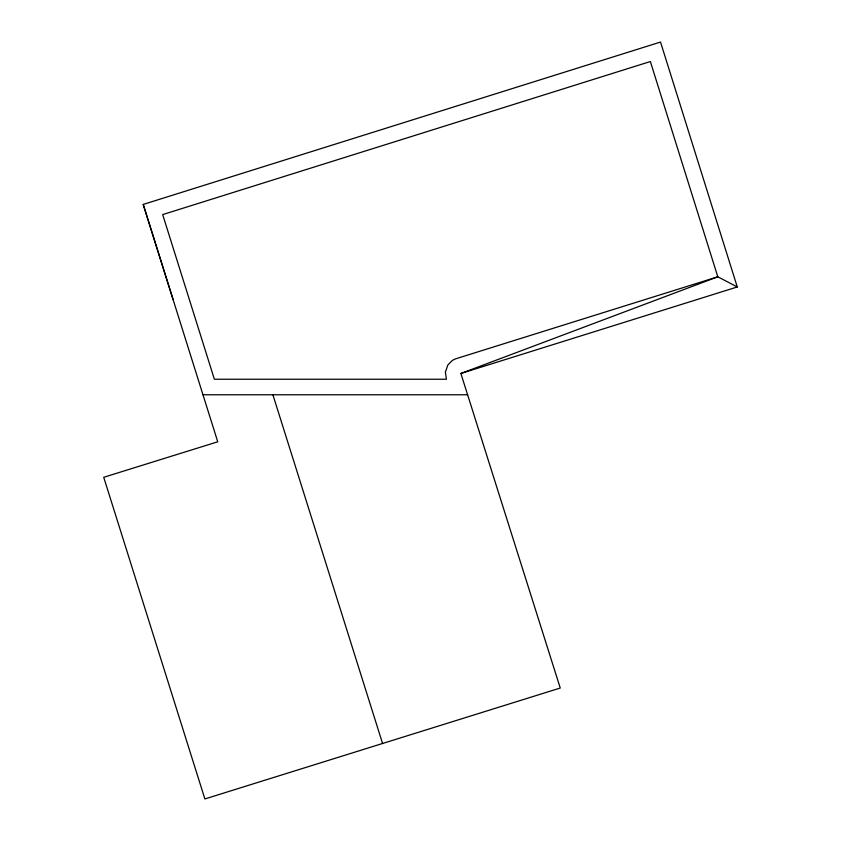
<?xml version="1.0" encoding="UTF-8"?>
<svg xmlns="http://www.w3.org/2000/svg" width="841" height="841" viewBox="0 0 841 841"><rect width="100%" height="100%" fill="white"/><g stroke="black" fill="none" stroke-linecap="round" stroke-linejoin="round"><path stroke-width="1.26" d="M460.879 373.467L717.804 276.794L737.273 286.96L660.521 42.05L143.212 204.426L217.745 441.798L103.727 477.289L204.878 798.95L560.253 688.033L460.879 373.467L737.273 286.96M202.975 394.765L467.617 394.765M272.894 394.765L382.571 743.497M143.212 204.426L173.109 299.596M445.394 372.09L446.413 379.238L214.371 379.238L162.681 214.592L650.366 61.53L717.804 276.794L456.211 358.655A15.758 15.758 0 0 0 452.132 360.642L447.875 364.952L445.394 372.09"/></g></svg>
